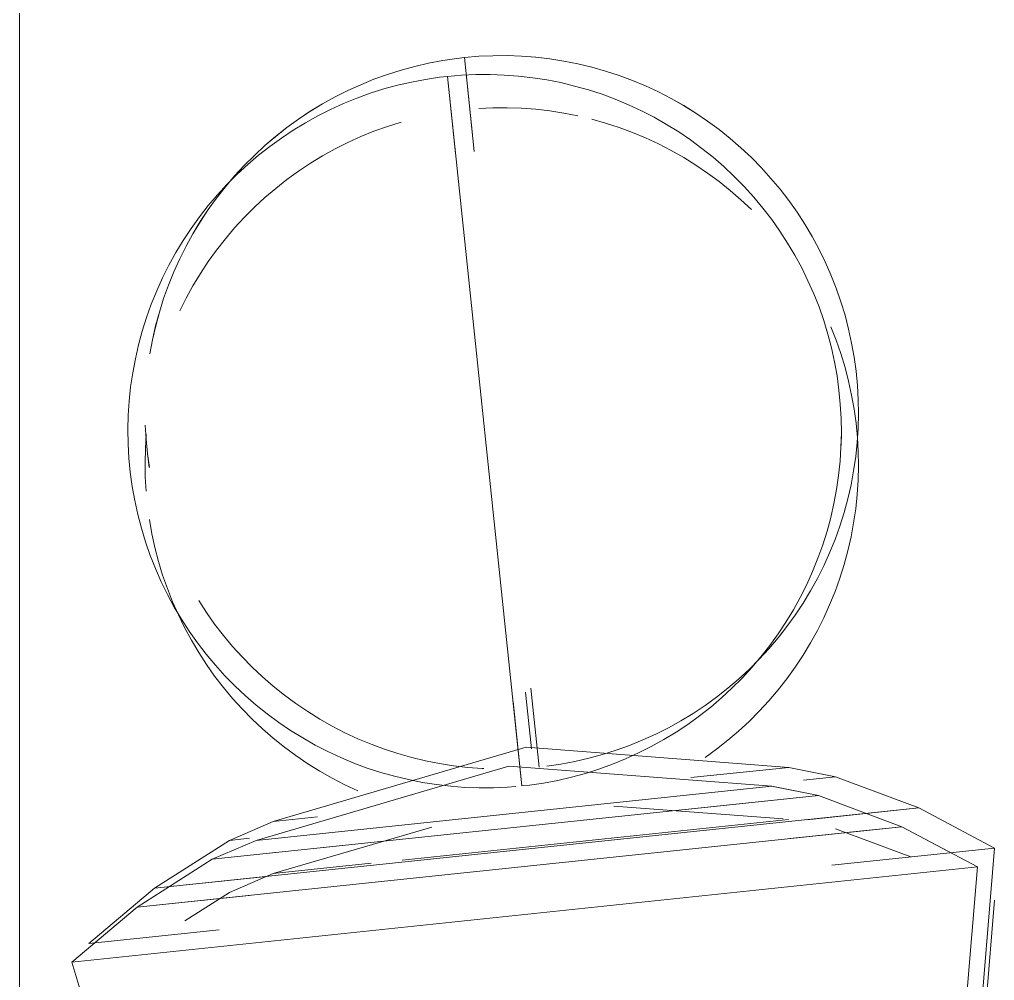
# Model space of a CAD drawing. Extents: x 4834 to 83801, y -13735 to 32221.
# Drawn here: x 13594.993 to 13596.537, y -12405.837 to -12404.315 of the extents above; entities that cross this region are included whole.
import ezdxf

# ---------------------------------------------------------------- set-up
doc = ezdxf.new("R2010")
doc.units = 0
doc.header["$LTSCALE"] = 8
doc.header["$MEASUREMENT"] = 0
doc.layers.add('A-COLS', color=52, linetype='Continuous', lineweight=9)
doc.layers.add('Q-CASE', color=31, linetype='Continuous', lineweight=9)
doc.layers.add('ELEVATION', color=7, linetype='Continuous', lineweight=25, true_color=0xdda54b)

# ---------------------------------------------------------------- blocks, each defined once
blk = doc.blocks.new('BAR_WITH_STOOLS_16588 - BAR_WITH_STOOLS_16588-392758-Section 1')
at = {"layer": 'Q-CASE'}
for p, q in [((845.3712, 92.1626), (845.3841, 92.0403)), ((845.3712, 92.1626), (845.3841, 92.0403)), ((845.3712, 92.1626), (845.3841, 92.0403)), ((845.3712, 92.1626), (845.3841, 92.0403)), ((845.3713, 92.1626), (845.3869, 92.0137)), ((845.3713, 92.1626), (845.3841, 92.0403)), ((845.3713, 92.1626), (845.3841, 92.0403)), ((845.3713, 92.1626), (845.3841, 92.0403)), ((845.3442, 92.1328), (845.4622, 91.0093)), ((845.3442, 92.1328), (845.357, 92.0105)), ((845.4682, 91.158), (845.4777, 91.0682)), ((845.4763, 91.164), (845.4894, 91.0391)), ((845.4763, 91.164), (845.4894, 91.0391)), ((845.4482, 91.1432), (845.4622, 91.0093)), ((845.1819, 91.0935), (845.1618, 91.1039)), ((845.1819, 91.0935), (845.1618, 91.1039)), ((845.1819, 91.0935), (845.1619, 91.1039)), ((845.4689, 91.0704), (845.0684, 90.9528)), ((845.8851, 91.0387), (845.4689, 91.0704)), ((845.4417, 91.0406), (845.0412, 90.923)), ((845.8579, 91.0089), (845.4417, 91.0406)), ((845.8851, 91.0387), (845.73, 91.0224)), ((845.959, 91.0239), (845.885, 91.0387)), ((845.959, 91.0239), (845.885, 91.0387)), ((845.959, 91.0239), (845.8851, 91.0387)), ((845.959, 91.0239), (845.8851, 91.0387)), ((845.9082, 91.0185), (845.959, 91.0239)), ((845.959, 91.0239), (845.9082, 91.0185)), ((845.9082, 91.0185), (845.959, 91.0239)), ((845.959, 91.0239), (845.9082, 91.0185)), ((845.9082, 91.0185), (845.959, 91.0239)), ((845.959, 91.0239), (845.9082, 91.0185)), ((845.9082, 91.0185), (845.959, 91.0239)), ((845.959, 91.0239), (845.9082, 91.0185)), ((846.091, 90.9744), (845.959, 91.0239)), ((846.0909, 90.9744), (845.959, 91.0239)), ((846.091, 90.9744), (845.959, 91.0239)), ((846.0909, 90.9744), (845.959, 91.0239)), ((845.8579, 91.0089), (845.0412, 90.923)), ((845.9319, 90.994), (845.8579, 91.0089)), ((845.9319, 90.994), (845.8601, 91.0084)), ((845.9319, 90.994), (845.8601, 91.0084)), ((845.9319, 90.994), (845.8601, 91.0084)), ((844.972, 90.8932), (845.9319, 90.994)), ((845.9319, 90.994), (844.972, 90.8932)), ((845.7164, 90.9714), (845.9319, 90.994)), ((845.9319, 90.994), (845.7164, 90.9714)), ((845.7164, 90.9714), (845.9319, 90.994)), ((845.9319, 90.994), (845.7164, 90.9714)), ((845.7164, 90.9714), (845.9319, 90.994)), ((845.9319, 90.994), (845.7164, 90.9714)), ((846.0638, 90.9446), (845.9319, 90.994)), ((846.0638, 90.9446), (845.9319, 90.994)), ((846.0638, 90.9446), (845.9319, 90.994)), ((846.0638, 90.9446), (845.9319, 90.994)), ((844.8803, 90.8472), (846.091, 90.9744)), ((845.8759, 90.957), (845.6079, 90.9774)), ((846.091, 90.9744), (845.9137, 90.9558)), ((845.9137, 90.9558), (846.0909, 90.9744)), ((846.0909, 90.9744), (845.9137, 90.9558)), ((845.9137, 90.9558), (846.091, 90.9744)), ((846.091, 90.9744), (845.9137, 90.9558)), ((845.9137, 90.9558), (846.0909, 90.9744)), ((846.0909, 90.9744), (845.9137, 90.9558)), ((846.2106, 90.9107), (846.0909, 90.9744)), ((846.2106, 90.9107), (846.0909, 90.9744)), ((846.2106, 90.9107), (846.091, 90.9744)), ((846.2106, 90.9107), (846.091, 90.9744)), ((845.1385, 90.9602), (845.0684, 90.9528)), ((845.8846, 90.9563), (845.2726, 90.8919)), ((844.8532, 90.8174), (846.0638, 90.9446)), ((845.0684, 90.9528), (844.9991, 90.923)), ((845.0683, 90.9528), (844.9991, 90.923)), ((845.0684, 90.9528), (844.9991, 90.923)), ((845.0683, 90.9528), (844.9991, 90.923)), ((845.3194, 90.9442), (845.0684, 90.8705)), ((846.0638, 90.9446), (845.8865, 90.926)), ((846.0784, 90.8968), (845.959, 90.9415)), ((846.0784, 90.8968), (845.959, 90.9415)), ((845.9811, 90.9359), (846.0638, 90.9446)), ((846.0638, 90.9446), (845.9811, 90.9359)), ((845.9811, 90.9359), (846.0638, 90.9446)), ((846.0638, 90.9446), (845.9811, 90.9359)), ((845.9811, 90.9359), (846.0638, 90.9446)), ((846.0638, 90.9446), (845.9811, 90.9359)), ((846.1445, 90.9017), (846.0638, 90.9446)), ((846.1835, 90.8809), (846.0638, 90.9446)), ((846.1445, 90.9017), (846.0638, 90.9446)), ((846.1445, 90.9017), (846.0638, 90.9446)), ((844.9991, 90.923), (845.0308, 90.9263)), ((845.0308, 90.9263), (844.9991, 90.923)), ((844.9991, 90.923), (845.0308, 90.9263)), ((845.0308, 90.9263), (844.9991, 90.923)), ((844.9991, 90.923), (845.0308, 90.9263)), ((845.0308, 90.9263), (844.9991, 90.923)), ((844.9991, 90.923), (845.0308, 90.9263)), ((845.0308, 90.9263), (844.9991, 90.923)), ((844.9991, 90.923), (844.8803, 90.8472)), ((844.9991, 90.923), (844.8803, 90.8472)), ((844.9991, 90.923), (844.8803, 90.8472)), ((844.9991, 90.923), (844.8803, 90.8472)), ((845.0412, 90.923), (844.972, 90.8932)), ((845.0412, 90.923), (844.972, 90.8932)), ((845.0412, 90.923), (844.972, 90.8932)), ((845.0412, 90.923), (844.972, 90.8932)), ((844.972, 90.8932), (845.2284, 90.9201)), ((845.2284, 90.9201), (844.972, 90.8932)), ((844.972, 90.8932), (845.2284, 90.9201)), ((845.2284, 90.9201), (844.972, 90.8932)), ((844.972, 90.8932), (845.2284, 90.9201)), ((845.2284, 90.9201), (844.972, 90.8932)), ((845.9532, 90.8836), (846.2106, 90.9107)), ((846.1697, 90.4104), (846.2106, 90.9107)), ((844.7494, 90.7302), (846.1835, 90.8809)), ((844.972, 90.8932), (844.8532, 90.8174)), ((844.972, 90.8932), (844.8532, 90.8174)), ((844.972, 90.8932), (844.8532, 90.8174)), ((844.972, 90.8932), (844.8532, 90.8174)), ((845.2236, 90.8868), (845.0684, 90.8705)), ((846.1426, 90.3805), (846.1835, 90.8809)), ((845.0576, 90.8658), (844.8803, 90.8472)), ((844.8803, 90.8472), (845.0576, 90.8658)), ((845.0576, 90.8658), (844.8803, 90.8472)), ((844.8803, 90.8472), (845.0576, 90.8658)), ((845.0576, 90.8658), (844.8803, 90.8472)), ((844.8803, 90.8472), (845.0576, 90.8658)), ((845.0576, 90.8658), (844.8803, 90.8472)), ((845.0684, 90.8705), (844.9991, 90.8406)), ((845.0684, 90.8705), (844.9991, 90.8406)), ((844.8803, 90.8472), (844.7765, 90.76)), ((844.8803, 90.8472), (844.7765, 90.76)), ((844.8803, 90.8472), (844.7765, 90.76)), ((844.8803, 90.8472), (844.7765, 90.76)), ((844.8532, 90.8174), (845.0305, 90.836)), ((845.0305, 90.836), (844.8532, 90.8174)), ((845.0305, 90.836), (844.8532, 90.8174)), ((844.8532, 90.8174), (845.0305, 90.836)), ((845.0305, 90.836), (844.8532, 90.8174)), ((844.8532, 90.8174), (845.0305, 90.836)), ((845.0305, 90.836), (844.8532, 90.8174)), ((844.9991, 90.8406), (844.9283, 90.7954)), ((844.9991, 90.8406), (844.9283, 90.7954)), ((844.8532, 90.8174), (844.7494, 90.7302)), ((844.8532, 90.8174), (844.7494, 90.7302)), ((844.8532, 90.8174), (844.7494, 90.7302)), ((844.8532, 90.8174), (844.7494, 90.7302)), ((846.1718, 90.3535), (846.2106, 90.8283)), ((844.7765, 90.76), (844.9828, 90.7816)), ((844.7494, 90.7302), (844.8935, 90.2492))]:
    blk.add_line(p, q, dxfattribs=at)
at = {"layer": 'Q-CASE', "flags": 128}
for points in [[(844.873, 91.6934), (844.8772, 91.7156), (844.8822, 91.7376), (844.8881, 91.7594), (844.8949, 91.781), (844.9025, 91.8022), (844.911, 91.8232), (844.9203, 91.8437), (844.9304, 91.8639), (844.9413, 91.8837), (844.953, 91.9031), (844.9655, 91.9219), (844.9787, 91.9402), (844.9927, 91.958), (845.0073, 91.9752), (845.0226, 91.9918), (845.0386, 92.0078), (845.0551, 92.0232), (845.0723, 92.0378), (845.0901, 92.0518), (845.1084, 92.065), (845.1272, 92.0775), (845.1465, 92.0893), (845.1663, 92.1002), (845.1865, 92.1104), (845.207, 92.1197), (845.228, 92.1283), (845.2492, 92.1359), (845.2708, 92.1427), (845.2926, 92.1487), (845.3146, 92.1538), (845.3368, 92.1579), (845.3591, 92.1612), (845.3712, 92.1626)], [(844.873, 91.6934), (844.8772, 91.7156), (844.8822, 91.7376), (844.8881, 91.7594), (844.8949, 91.781), (844.9025, 91.8022), (844.911, 91.8232), (844.9203, 91.8437), (844.9304, 91.8639), (844.9413, 91.8837), (844.953, 91.9031), (844.9655, 91.9219), (844.9787, 91.9402), (844.9927, 91.958), (845.0073, 91.9752), (845.0226, 91.9918), (845.0386, 92.0078), (845.0551, 92.0232), (845.0723, 92.0378), (845.0901, 92.0518), (845.1084, 92.065), (845.1272, 92.0775), (845.1465, 92.0893), (845.1663, 92.1002), (845.1865, 92.1104), (845.207, 92.1197), (845.228, 92.1283), (845.2492, 92.1359), (845.2708, 92.1427), (845.2926, 92.1487), (845.3146, 92.1538), (845.3368, 92.1579), (845.3591, 92.1612), (845.3712, 92.1626)], [(844.8731, 91.6934), (844.8772, 91.7156), (844.8823, 91.7376), (844.8882, 91.7594), (844.8949, 91.781), (844.9026, 91.8022), (844.911, 91.8232), (844.9203, 91.8437), (844.9305, 91.8639), (844.9414, 91.8837), (844.9531, 91.9031), (844.9656, 91.9219), (844.9788, 91.9402), (844.9927, 91.958), (845.0073, 91.9752), (845.0226, 91.9918), (845.0386, 92.0078), (845.0552, 92.0232), (845.0724, 92.0378), (845.0901, 92.0518), (845.1084, 92.065), (845.1273, 92.0775), (845.1466, 92.0893), (845.1663, 92.1002), (845.1865, 92.1104), (845.2071, 92.1197), (845.228, 92.1283), (845.2493, 92.1359), (845.2708, 92.1427), (845.2926, 92.1487), (845.3146, 92.1538), (845.3368, 92.1579), (845.3592, 92.1612), (845.3713, 92.1626)], [(844.8731, 91.6934), (844.8772, 91.7156), (844.8823, 91.7376), (844.8882, 91.7594), (844.8949, 91.781), (844.9026, 91.8022), (844.911, 91.8232), (844.9203, 91.8437), (844.9305, 91.8639), (844.9414, 91.8837), (844.9531, 91.9031), (844.9656, 91.9219), (844.9788, 91.9402), (844.9927, 91.958), (845.0073, 91.9752), (845.0226, 91.9918), (845.0386, 92.0078), (845.0552, 92.0232), (845.0724, 92.0378), (845.0901, 92.0518), (845.1084, 92.065), (845.1273, 92.0775), (845.1466, 92.0893), (845.1663, 92.1002), (845.1865, 92.1104), (845.2071, 92.1197), (845.228, 92.1283), (845.2493, 92.1359), (845.2708, 92.1427), (845.2926, 92.1487), (845.3146, 92.1538), (845.3368, 92.1579), (845.3592, 92.1612), (845.3713, 92.1626)], [(845.3712, 92.1626), (845.3938, 92.1646), (845.4163, 92.1656), (845.4389, 92.1657), (845.4615, 92.1649), (845.484, 92.1632), (845.5065, 92.1606), (845.5288, 92.1571), (845.551, 92.1527), (845.5729, 92.1474), (845.5947, 92.1413), (845.6162, 92.1343), (845.6373, 92.1264), (845.6582, 92.1177), (845.6787, 92.1082), (845.6988, 92.0979), (845.7184, 92.0867), (845.7376, 92.0748), (845.7563, 92.0621), (845.7745, 92.0487), (845.7922, 92.0346), (845.8092, 92.0198), (845.8257, 92.0043), (845.8415, 91.9882), (845.8566, 91.9714), (845.8711, 91.9541), (845.8849, 91.9362), (845.8979, 91.9177), (845.9102, 91.8988), (845.9218, 91.8793), (845.9325, 91.8595), (845.9424, 91.8392), (845.9516, 91.8185), (845.9598, 91.7975), (845.9673, 91.7761), (845.9739, 91.7545), (845.9796, 91.7327), (845.9844, 91.7106), (845.9884, 91.6883), (845.9914, 91.666), (845.9936, 91.6435), (845.9948, 91.6209), (845.9952, 91.5983), (845.9946, 91.5757), (845.9932, 91.5532), (845.9908, 91.5307), (845.9875, 91.5084), (845.9834, 91.4862), (845.9784, 91.4641), (845.9725, 91.4423), (845.9657, 91.4208)], [(845.3712, 92.1626), (845.3938, 92.1646), (845.4163, 92.1656), (845.4389, 92.1657), (845.4615, 92.1649), (845.484, 92.1632), (845.5065, 92.1606), (845.5288, 92.1571), (845.551, 92.1527), (845.5729, 92.1474), (845.5947, 92.1413), (845.6162, 92.1343), (845.6373, 92.1264), (845.6582, 92.1177), (845.6787, 92.1082), (845.6988, 92.0979), (845.7184, 92.0867), (845.7376, 92.0748), (845.7563, 92.0621), (845.7745, 92.0487), (845.7922, 92.0346), (845.8092, 92.0198), (845.8257, 92.0043), (845.8415, 91.9882), (845.8566, 91.9714), (845.8711, 91.9541), (845.8849, 91.9362), (845.8979, 91.9177), (845.9102, 91.8988), (845.9218, 91.8793), (845.9325, 91.8595), (845.9424, 91.8392), (845.9516, 91.8185), (845.9598, 91.7975), (845.9673, 91.7761), (845.9739, 91.7545), (845.9796, 91.7327), (845.9844, 91.7106), (845.9884, 91.6883), (845.9914, 91.666), (845.9936, 91.6435), (845.9948, 91.6209), (845.9952, 91.5983), (845.9946, 91.5757), (845.9932, 91.5532), (845.9908, 91.5307), (845.9875, 91.5084), (845.9834, 91.4862), (845.9784, 91.4641), (845.9725, 91.4423), (845.9657, 91.4208)], [(845.3713, 92.1626), (845.3938, 92.1646), (845.4164, 92.1656), (845.439, 92.1657), (845.4615, 92.1649), (845.4841, 92.1632), (845.5065, 92.1606), (845.5288, 92.1571), (845.551, 92.1527), (845.573, 92.1474), (845.5947, 92.1413), (845.6162, 92.1343), (845.6374, 92.1264), (845.6582, 92.1177), (845.6787, 92.1082), (845.6988, 92.0979), (845.7185, 92.0867), (845.7377, 92.0748), (845.7564, 92.0621), (845.7746, 92.0487), (845.7922, 92.0346), (845.8092, 92.0198), (845.8257, 92.0043), (845.8415, 91.9882), (845.8567, 91.9714), (845.8712, 91.9541), (845.8849, 91.9362), (845.898, 91.9177), (845.9103, 91.8988), (845.9218, 91.8793), (845.9325, 91.8595), (845.9425, 91.8392), (845.9516, 91.8185), (845.9599, 91.7975), (845.9673, 91.7761), (845.9739, 91.7545), (845.9796, 91.7327), (845.9844, 91.7106), (845.9884, 91.6883), (845.9914, 91.666), (845.9936, 91.6435), (845.9949, 91.6209), (845.9952, 91.5983), (845.9947, 91.5757), (845.9932, 91.5532), (845.9908, 91.5307), (845.9876, 91.5084), (845.9834, 91.4862), (845.9784, 91.4641), (845.9725, 91.4423), (845.9657, 91.4208), (845.9581, 91.3995), (845.9496, 91.3786), (845.9403, 91.358), (845.9302, 91.3378), (845.9193, 91.318), (845.9076, 91.2987), (845.8951, 91.2798), (845.8819, 91.2615), (845.868, 91.2437), (845.8533, 91.2265), (845.838, 91.2099), (845.8221, 91.1939), (845.8055, 91.1785), (845.7883, 91.1639), (845.7705, 91.1499), (845.7522, 91.1367), (845.7334, 91.1242), (845.7141, 91.1124), (845.6943, 91.1015), (845.6742, 91.0913), (845.6536, 91.082), (845.6327, 91.0735), (845.6114, 91.0658), (845.5899, 91.059), (845.5681, 91.053), (845.546, 91.048), (845.5238, 91.0438), (845.5015, 91.0405)], [(845.3713, 92.1626), (845.3938, 92.1646), (845.4164, 92.1656), (845.439, 92.1657), (845.4615, 92.1649), (845.4841, 92.1632), (845.5065, 92.1606), (845.5288, 92.1571), (845.551, 92.1527), (845.573, 92.1474), (845.5947, 92.1413), (845.6162, 92.1343), (845.6374, 92.1264), (845.6582, 92.1177), (845.6787, 92.1082), (845.6988, 92.0979), (845.7185, 92.0867), (845.7377, 92.0748), (845.7564, 92.0621), (845.7746, 92.0487), (845.7922, 92.0346), (845.8092, 92.0198), (845.8257, 92.0043), (845.8415, 91.9882), (845.8567, 91.9714), (845.8712, 91.9541), (845.8849, 91.9362), (845.898, 91.9177), (845.9103, 91.8988), (845.9218, 91.8793), (845.9325, 91.8595), (845.9425, 91.8392), (845.9516, 91.8185), (845.9599, 91.7975), (845.9673, 91.7761), (845.9739, 91.7545), (845.9796, 91.7327), (845.9844, 91.7106), (845.9884, 91.6883), (845.9914, 91.666), (845.9936, 91.6435), (845.9949, 91.6209), (845.9952, 91.5983), (845.9947, 91.5757), (845.9932, 91.5532), (845.9908, 91.5307), (845.9876, 91.5084), (845.9834, 91.4862), (845.9784, 91.4641), (845.9725, 91.4423), (845.9657, 91.4208)], [(845.2825, 91.0192), (845.2606, 91.0245), (845.2388, 91.0306), (845.2173, 91.0376), (845.1962, 91.0455), (845.1753, 91.0542), (845.1548, 91.0637), (845.1347, 91.074), (845.1151, 91.0852), (845.0959, 91.0971), (845.0772, 91.1097), (845.059, 91.1232), (845.0413, 91.1373), (845.0243, 91.1521), (845.0078, 91.1676), (844.992, 91.1837), (844.9769, 91.2005), (844.9624, 91.2178), (844.9486, 91.2357), (844.9356, 91.2542), (844.9233, 91.2731), (844.9117, 91.2926), (844.901, 91.3124), (844.891, 91.3327), (844.8819, 91.3534), (844.8736, 91.3744), (844.8662, 91.3957), (844.8596, 91.4174), (844.8539, 91.4392), (844.8491, 91.4613), (844.8451, 91.4835), (844.8421, 91.5059), (844.8399, 91.5284), (844.8387, 91.551), (844.8383, 91.5736), (844.8389, 91.5962), (844.8403, 91.6187), (844.8427, 91.6412), (844.8459, 91.6635), (844.8501, 91.6857), (844.8551, 91.7078), (844.861, 91.7296), (844.8678, 91.7511), (844.8754, 91.7724), (844.8839, 91.7933), (844.8932, 91.8139), (844.9033, 91.8341), (844.9142, 91.8539), (844.926, 91.8732), (844.9384, 91.8921), (844.9516, 91.9104), (844.9656, 91.9282), (844.9802, 91.9454), (844.9955, 91.962), (845.0115, 91.978), (845.0281, 91.9934), (845.0452, 92.008), (845.063, 92.022), (845.0813, 92.0352), (845.1001, 92.0477), (845.1194, 92.0595), (845.1392, 92.0704), (845.1594, 92.0806), (845.1799, 92.0899), (845.2009, 92.0984), (845.2221, 92.1061), (845.2437, 92.1129), (845.2655, 92.1189), (845.2875, 92.1239), (845.3097, 92.1281), (845.332, 92.1314), (845.3442, 92.1328)], [(845.4525, 91.0084), (845.4397, 91.0073), (845.4172, 91.0063), (845.3946, 91.0062), (845.372, 91.007), (845.3495, 91.0087), (845.327, 91.0113), (845.3047, 91.0148), (845.2825, 91.0192), (845.2606, 91.0245), (845.2388, 91.0306), (845.2173, 91.0376), (845.1962, 91.0455), (845.1753, 91.0542), (845.1548, 91.0637), (845.1347, 91.074), (845.1151, 91.0852), (845.0959, 91.0971), (845.0772, 91.1097), (845.059, 91.1232), (845.0413, 91.1373), (845.0243, 91.1521), (845.0078, 91.1676), (844.992, 91.1837), (844.9769, 91.2005), (844.9624, 91.2178), (844.9486, 91.2357), (844.9356, 91.2542), (844.9233, 91.2731), (844.9117, 91.2926), (844.901, 91.3124), (844.891, 91.3327), (844.8819, 91.3534), (844.8736, 91.3744), (844.8662, 91.3957), (844.8596, 91.4174), (844.8539, 91.4392), (844.8491, 91.4613), (844.8451, 91.4835), (844.8421, 91.5059), (844.8399, 91.5284), (844.8387, 91.551), (844.8383, 91.5736), (844.8389, 91.5962), (844.8403, 91.6187), (844.8427, 91.6412), (844.8459, 91.6635), (844.8501, 91.6857), (844.8551, 91.7078), (844.861, 91.7296), (844.8678, 91.7511), (844.8754, 91.7724), (844.8839, 91.7933), (844.8932, 91.8139), (844.9033, 91.8341), (844.9142, 91.8539), (844.926, 91.8732), (844.9384, 91.8921), (844.9516, 91.9104), (844.9656, 91.9282), (844.9802, 91.9454), (844.9955, 91.962), (845.0115, 91.978), (845.0281, 91.9934), (845.0452, 92.008), (845.063, 92.022), (845.0813, 92.0352), (845.1001, 92.0477), (845.1194, 92.0595), (845.1392, 92.0704), (845.1594, 92.0806), (845.1799, 92.0899), (845.2009, 92.0984), (845.2221, 92.1061), (845.2437, 92.1129), (845.2655, 92.1189), (845.2875, 92.1239), (845.3097, 92.1281), (845.332, 92.1314), (845.3442, 92.1328)], [(845.2825, 91.0192), (845.2606, 91.0245), (845.2388, 91.0306), (845.2173, 91.0376), (845.1962, 91.0455), (845.1753, 91.0542), (845.1548, 91.0637), (845.1347, 91.074), (845.1151, 91.0852), (845.0959, 91.0971), (845.0772, 91.1097), (845.059, 91.1232), (845.0413, 91.1373), (845.0243, 91.1521), (845.0078, 91.1676), (844.992, 91.1837), (844.9769, 91.2005), (844.9624, 91.2178), (844.9486, 91.2357), (844.9356, 91.2542), (844.9233, 91.2731), (844.9117, 91.2926), (844.901, 91.3124), (844.891, 91.3327), (844.8819, 91.3534), (844.8736, 91.3744), (844.8662, 91.3957), (844.8596, 91.4174), (844.8539, 91.4392), (844.8491, 91.4613), (844.8451, 91.4835), (844.8421, 91.5059), (844.8399, 91.5284), (844.8387, 91.551), (844.8383, 91.5736), (844.8389, 91.5962), (844.8403, 91.6187), (844.8427, 91.6412), (844.8459, 91.6635), (844.8501, 91.6857), (844.8551, 91.7078), (844.861, 91.7296), (844.8678, 91.7511), (844.8754, 91.7724), (844.8839, 91.7933), (844.8932, 91.8139), (844.9033, 91.8341), (844.9142, 91.8539), (844.926, 91.8732), (844.9384, 91.8921), (844.9516, 91.9104), (844.9656, 91.9282), (844.9802, 91.9454), (844.9955, 91.962), (845.0115, 91.978), (845.0281, 91.9934), (845.0452, 92.008), (845.063, 92.022), (845.0813, 92.0352), (845.1001, 92.0477), (845.1194, 92.0595), (845.1392, 92.0704), (845.1594, 92.0806), (845.1799, 92.0899), (845.2009, 92.0984), (845.2221, 92.1061), (845.2437, 92.1129), (845.2655, 92.1189), (845.2875, 92.1239), (845.3097, 92.1281), (845.332, 92.1314), (845.3442, 92.1328)], [(845.2825, 91.0192), (845.2606, 91.0245), (845.2388, 91.0306), (845.2173, 91.0376), (845.1962, 91.0455), (845.1753, 91.0542), (845.1548, 91.0637), (845.1347, 91.074), (845.1151, 91.0852), (845.0959, 91.0971), (845.0772, 91.1097), (845.059, 91.1232), (845.0413, 91.1373), (845.0243, 91.1521), (845.0078, 91.1676), (844.992, 91.1837), (844.9769, 91.2005), (844.9624, 91.2178), (844.9486, 91.2357), (844.9356, 91.2542), (844.9233, 91.2731), (844.9117, 91.2926), (844.901, 91.3124), (844.891, 91.3327), (844.8819, 91.3534), (844.8736, 91.3744), (844.8662, 91.3957), (844.8596, 91.4174), (844.8539, 91.4392), (844.8491, 91.4613), (844.8451, 91.4835), (844.8421, 91.5059), (844.8399, 91.5284), (844.8387, 91.551), (844.8383, 91.5736), (844.8389, 91.5962), (844.8403, 91.6187), (844.8427, 91.6412), (844.8459, 91.6635), (844.8501, 91.6857), (844.8551, 91.7078), (844.861, 91.7296), (844.8678, 91.7511), (844.8754, 91.7724), (844.8839, 91.7933), (844.8932, 91.8139), (844.9033, 91.8341), (844.9142, 91.8539), (844.926, 91.8732), (844.9384, 91.8921), (844.9516, 91.9104), (844.9656, 91.9282), (844.9802, 91.9454), (844.9955, 91.962), (845.0115, 91.978), (845.0281, 91.9934), (845.0452, 92.008), (845.063, 92.022), (845.0813, 92.0352), (845.1001, 92.0477), (845.1194, 92.0595), (845.1392, 92.0704), (845.1594, 92.0806), (845.1799, 92.0899), (845.2009, 92.0984), (845.2221, 92.1061), (845.2437, 92.1129), (845.2655, 92.1189), (845.2875, 92.1239), (845.3097, 92.1281), (845.332, 92.1314), (845.3442, 92.1328)], [(845.3442, 92.1328), (845.3667, 92.1347), (845.3892, 92.1357), (845.4118, 92.1358), (845.4344, 92.135), (845.4569, 92.1333), (845.4794, 92.1308), (845.5017, 92.1273), (845.5239, 92.1229), (845.5458, 92.1176), (845.5676, 92.1115), (845.5891, 92.1045), (845.6102, 92.0966), (845.6311, 92.0879), (845.6516, 92.0784), (845.6717, 92.068), (845.6913, 92.0569), (845.7105, 92.045), (845.7292, 92.0323), (845.7474, 92.0189), (845.7651, 92.0048), (845.7821, 91.99), (845.7986, 91.9745), (845.8144, 91.9584), (845.8295, 91.9416), (845.844, 91.9243), (845.8578, 91.9063)], [(845.3442, 92.1328), (845.3667, 92.1347), (845.3892, 92.1357), (845.4118, 92.1358), (845.4344, 92.135), (845.4569, 92.1333), (845.4794, 92.1308), (845.5017, 92.1273), (845.5239, 92.1229), (845.5458, 92.1176), (845.5676, 92.1115), (845.5891, 92.1045), (845.6102, 92.0966), (845.6311, 92.0879), (845.6516, 92.0784), (845.6717, 92.068), (845.6913, 92.0569), (845.7105, 92.045), (845.7292, 92.0323), (845.7474, 92.0189), (845.7651, 92.0048), (845.7821, 91.99), (845.7986, 91.9745), (845.8144, 91.9584), (845.8295, 91.9416), (845.844, 91.9243), (845.8578, 91.9063), (845.8708, 91.8879), (845.8831, 91.8689), (845.8947, 91.8495), (845.9054, 91.8296), (845.9153, 91.8093), (845.9245, 91.7887), (845.9328, 91.7677), (845.9402, 91.7463), (845.9468, 91.7247), (845.9525, 91.7028), (845.9573, 91.6808), (845.9613, 91.6585), (845.9643, 91.6361), (845.9665, 91.6137), (845.9677, 91.5911), (845.9681, 91.5685), (845.9675, 91.5459), (845.9661, 91.5234), (845.9637, 91.5009), (845.9605, 91.4785), (845.9563, 91.4563), (845.9513, 91.4343), (845.9454, 91.4125), (845.9386, 91.3909), (845.931, 91.3697), (845.9225, 91.3487), (845.9132, 91.3281), (845.9031, 91.3079), (845.8921, 91.2882), (845.8804, 91.2688), (845.868, 91.25), (845.8548, 91.2317), (845.8408, 91.2139), (845.8262, 91.1967), (845.8109, 91.18), (845.7949, 91.1641), (845.7783, 91.1487), (845.7612, 91.1341), (845.7434, 91.1201), (845.7251, 91.1068), (845.7063, 91.0943), (845.687, 91.0826), (845.6672, 91.0716), (845.647, 91.0615), (845.6265, 91.0521), (845.6055, 91.0436), (845.5843, 91.036), (845.5627, 91.0292), (845.5409, 91.0232), (845.5189, 91.0181), (845.4967, 91.0139), (845.4744, 91.0107), (845.4622, 91.0093)], [(845.3442, 92.1328), (845.3667, 92.1347), (845.3892, 92.1357), (845.4118, 92.1358), (845.4344, 92.135), (845.4569, 92.1333), (845.4794, 92.1308), (845.5017, 92.1273), (845.5239, 92.1229), (845.5458, 92.1176), (845.5676, 92.1115), (845.5891, 92.1045), (845.6102, 92.0966), (845.6311, 92.0879), (845.6516, 92.0784), (845.6717, 92.068), (845.6913, 92.0569), (845.7105, 92.045), (845.7292, 92.0323), (845.7474, 92.0189), (845.7651, 92.0048), (845.7821, 91.99), (845.7986, 91.9745), (845.8144, 91.9584), (845.8295, 91.9416), (845.844, 91.9243), (845.8578, 91.9063)], [(845.3442, 92.1328), (845.3667, 92.1347), (845.3892, 92.1357), (845.4118, 92.1358), (845.4344, 92.135), (845.4569, 92.1333), (845.4794, 92.1308), (845.5017, 92.1273), (845.5239, 92.1229), (845.5458, 92.1176), (845.5676, 92.1115), (845.5891, 92.1045), (845.6102, 92.0966), (845.6311, 92.0879), (845.6516, 92.0784), (845.6717, 92.068), (845.6913, 92.0569), (845.7105, 92.045), (845.7292, 92.0323), (845.7474, 92.0189), (845.7651, 92.0048), (845.7821, 91.99), (845.7986, 91.9745), (845.8144, 91.9584), (845.8295, 91.9416), (845.844, 91.9243), (845.8578, 91.9063)], [(845.3938, 92.0822), (845.4164, 92.0832), (845.439, 92.0833), (845.4615, 92.0825), (845.4841, 92.0808), (845.5065, 92.0782), (845.5288, 92.0747), (845.551, 92.0703)], [(845.3938, 92.0822), (845.4164, 92.0832), (845.439, 92.0833), (845.4615, 92.0825), (845.4841, 92.0808), (845.5065, 92.0782), (845.5288, 92.0747), (845.551, 92.0703)], [(844.9203, 91.7614), (844.9305, 91.7816), (844.9414, 91.8013), (844.9531, 91.8207), (844.9656, 91.8395), (844.9788, 91.8578), (844.9927, 91.8756), (845.0073, 91.8928), (845.0226, 91.9095), (845.0386, 91.9255), (845.0552, 91.9408), (845.0724, 91.9555), (845.0901, 91.9694), (845.1084, 91.9827), (845.1273, 91.9952), (845.1466, 92.0069), (845.1663, 92.0179), (845.1865, 92.028), (845.2071, 92.0374), (845.228, 92.0459), (845.2493, 92.0535), (845.2708, 92.0604)], [(844.9203, 91.7614), (844.9305, 91.7816), (844.9414, 91.8013), (844.9531, 91.8207), (844.9656, 91.8395), (844.9788, 91.8578), (844.9927, 91.8756), (845.0073, 91.8928), (845.0226, 91.9095), (845.0386, 91.9255), (845.0552, 91.9408), (845.0724, 91.9555), (845.0901, 91.9694), (845.1084, 91.9827), (845.1273, 91.9952), (845.1466, 92.0069), (845.1663, 92.0179), (845.1865, 92.028), (845.2071, 92.0374), (845.228, 92.0459), (845.2493, 92.0535), (845.2708, 92.0604)], [(845.573, 92.065), (845.5947, 92.0589), (845.6162, 92.0519), (845.6374, 92.044), (845.6582, 92.0353), (845.6787, 92.0258), (845.6988, 92.0155), (845.7185, 92.0043), (845.7377, 91.9924), (845.7564, 91.9798), (845.7746, 91.9664), (845.7922, 91.9522), (845.8092, 91.9374), (845.8257, 91.9219)], [(845.573, 92.065), (845.5947, 92.0589), (845.6162, 92.0519), (845.6374, 92.044), (845.6582, 92.0353), (845.6787, 92.0258), (845.6988, 92.0155), (845.7185, 92.0043), (845.7377, 91.9924), (845.7564, 91.9798), (845.7746, 91.9664), (845.7922, 91.9522), (845.8092, 91.9374), (845.8257, 91.9219)], [(845.9516, 91.7361), (845.9599, 91.7151), (845.9673, 91.6938), (845.9739, 91.6721), (845.9796, 91.6503), (845.9844, 91.6282), (845.9884, 91.606), (845.9914, 91.5836), (845.9936, 91.5611), (845.9949, 91.5385), (845.9952, 91.5159), (845.9947, 91.4934), (845.9932, 91.4708), (845.9908, 91.4483), (845.9876, 91.426), (845.9834, 91.4038), (845.9784, 91.3817), (845.9725, 91.3599), (845.9657, 91.3384), (845.9581, 91.3171), (845.9496, 91.2962), (845.9403, 91.2756), (845.9302, 91.2554), (845.9193, 91.2356), (845.9076, 91.2163), (845.8951, 91.1974), (845.8819, 91.1791), (845.868, 91.1613), (845.8533, 91.1441), (845.838, 91.1275), (845.8221, 91.1115), (845.8055, 91.0962), (845.7883, 91.0815), (845.7705, 91.0675), (845.7522, 91.0543)], [(845.9516, 91.7361), (845.9599, 91.7151), (845.9673, 91.6938), (845.9739, 91.6721), (845.9796, 91.6503), (845.9844, 91.6282), (845.9884, 91.606), (845.9914, 91.5836), (845.9936, 91.5611), (845.9949, 91.5385), (845.9952, 91.5159), (845.9947, 91.4934), (845.9932, 91.4708), (845.9908, 91.4483), (845.9876, 91.426), (845.9834, 91.4038), (845.9784, 91.3817), (845.9725, 91.3599), (845.9657, 91.3384), (845.9581, 91.3171), (845.9496, 91.2962), (845.9403, 91.2756), (845.9302, 91.2554), (845.9193, 91.2356), (845.9076, 91.2163), (845.8951, 91.1974), (845.8819, 91.1791), (845.868, 91.1613), (845.8533, 91.1441), (845.838, 91.1275), (845.8221, 91.1115), (845.8055, 91.0962), (845.7883, 91.0815), (845.7705, 91.0675), (845.7522, 91.0543)], [(845.9468, 91.7247), (845.9525, 91.7028), (845.9573, 91.6808), (845.9613, 91.6585), (845.9643, 91.6361), (845.9665, 91.6137), (845.9677, 91.5911), (845.9681, 91.5685), (845.9676, 91.5481)], [(845.9468, 91.7247), (845.9525, 91.7028), (845.9573, 91.6808), (845.9613, 91.6585), (845.9643, 91.6361), (845.9665, 91.6137), (845.9677, 91.5911), (845.9681, 91.5685), (845.9676, 91.5481)], [(845.9468, 91.7247), (845.9525, 91.7028), (845.9573, 91.6808), (845.9613, 91.6585), (845.9643, 91.6361), (845.9665, 91.6137), (845.9677, 91.5911), (845.9681, 91.5685), (845.9676, 91.5481)], [(844.8723, 91.5134), (844.8692, 91.5357), (844.8671, 91.5582), (844.8658, 91.5808)], [(844.8722, 91.5134), (844.8692, 91.5357), (844.867, 91.5582), (844.8658, 91.5808)], [(844.8723, 91.5134), (844.8692, 91.5357), (844.8671, 91.5582), (844.8658, 91.5808)], [(844.8722, 91.5134), (844.8692, 91.5357), (844.867, 91.5582), (844.8658, 91.5808)], [(844.8671, 91.4759), (844.8658, 91.4984), (844.8655, 91.521), (844.866, 91.5436), (844.8675, 91.5661)], [(844.8671, 91.4759), (844.8658, 91.4984), (844.8655, 91.521), (844.866, 91.5436), (844.8675, 91.5661)], [(845.2024, 91.0016), (845.1819, 91.0111), (845.1619, 91.0215), (845.1422, 91.0326), (845.123, 91.0445), (845.1043, 91.0572), (845.0861, 91.0706), (845.0685, 91.0847), (845.0514, 91.0995), (845.035, 91.115), (845.0191, 91.1312), (845.004, 91.1479), (844.9895, 91.1653), (844.9757, 91.1832), (844.9627, 91.2016), (844.9504, 91.2206), (844.9389, 91.24), (844.9281, 91.2599), (844.9182, 91.2802), (844.9091, 91.3008), (844.9008, 91.3219), (844.8933, 91.3432), (844.8868, 91.3648), (844.881, 91.3867), (844.8762, 91.4087), (844.8723, 91.431)], [(845.2024, 91.0016), (845.1819, 91.0111), (845.1619, 91.0215), (845.1422, 91.0326), (845.123, 91.0445), (845.1043, 91.0572), (845.0861, 91.0706), (845.0685, 91.0847), (845.0514, 91.0995), (845.035, 91.115), (845.0191, 91.1312), (845.004, 91.1479), (844.9895, 91.1653), (844.9757, 91.1832), (844.9627, 91.2016), (844.9504, 91.2206), (844.9389, 91.24), (844.9281, 91.2599), (844.9182, 91.2802), (844.9091, 91.3008), (844.9008, 91.3219), (844.8933, 91.3432), (844.8868, 91.3648), (844.881, 91.3867), (844.8762, 91.4087), (844.8723, 91.431)], [(845.4022, 91.0367), (845.3991, 91.0368), (845.3766, 91.0385), (845.3541, 91.0411), (845.3318, 91.0446), (845.3097, 91.049), (845.2877, 91.0543), (845.2659, 91.0604), (845.2445, 91.0674), (845.2233, 91.0753), (845.2024, 91.084), (845.1819, 91.0935), (845.1619, 91.1039), (845.1422, 91.115), (845.123, 91.1269), (845.1043, 91.1396), (845.0861, 91.153), (845.0685, 91.1671), (845.0514, 91.1819), (845.035, 91.1974), (845.0191, 91.2135), (845.004, 91.2303), (844.9895, 91.2476), (844.9757, 91.2655), (844.9627, 91.284), (844.9504, 91.3029)], [(845.8759, 91.2539), (845.8679, 91.2437), (845.8533, 91.2265), (845.838, 91.2099), (845.822, 91.1939), (845.8054, 91.1785), (845.7882, 91.1639), (845.7705, 91.1499), (845.7522, 91.1367), (845.7334, 91.1242), (845.7141, 91.1124), (845.6943, 91.1015), (845.6741, 91.0913), (845.6535, 91.082), (845.6326, 91.0735), (845.6114, 91.0658)], [(845.8759, 91.2539), (845.868, 91.2437), (845.8533, 91.2265), (845.838, 91.2099), (845.8221, 91.1939), (845.8055, 91.1785), (845.7883, 91.1639), (845.7705, 91.1499), (845.7522, 91.1367), (845.7334, 91.1242), (845.7141, 91.1124), (845.6943, 91.1015), (845.6742, 91.0913), (845.6536, 91.082), (845.6327, 91.0735), (845.6114, 91.0658)], [(845.8759, 91.2539), (845.8679, 91.2437), (845.8533, 91.2265), (845.838, 91.2099), (845.822, 91.1939), (845.8054, 91.1785), (845.7882, 91.1639), (845.7705, 91.1499), (845.7522, 91.1367), (845.7334, 91.1242), (845.7141, 91.1124), (845.6943, 91.1015), (845.6741, 91.0913), (845.6535, 91.082), (845.6326, 91.0735), (845.6114, 91.0658)], [(845.868, 91.25), (845.8548, 91.2317), (845.8408, 91.2139), (845.8262, 91.1967), (845.8109, 91.18), (845.7949, 91.1641), (845.7783, 91.1487), (845.7612, 91.1341), (845.7434, 91.1201), (845.7251, 91.1068), (845.7063, 91.0943), (845.687, 91.0826), (845.6672, 91.0716), (845.647, 91.0615)], [(845.868, 91.25), (845.8548, 91.2317), (845.8408, 91.2139), (845.8262, 91.1967), (845.8109, 91.18), (845.7949, 91.1641), (845.7783, 91.1487), (845.7612, 91.1341), (845.7434, 91.1201), (845.7251, 91.1068), (845.7063, 91.0943), (845.687, 91.0826), (845.6672, 91.0716), (845.647, 91.0615)], [(845.868, 91.25), (845.8548, 91.2317), (845.8408, 91.2139), (845.8262, 91.1967), (845.8109, 91.18), (845.7949, 91.1641), (845.7783, 91.1487), (845.7612, 91.1341), (845.7434, 91.1201), (845.7251, 91.1068), (845.7063, 91.0943), (845.687, 91.0826), (845.6672, 91.0716), (845.647, 91.0615)], [(845.0684, 91.1671), (845.0514, 91.1819), (845.0349, 91.1974), (845.0191, 91.2135), (845.0039, 91.2303)], [(845.0684, 91.1671), (845.0514, 91.1819), (845.0349, 91.1974), (845.0191, 91.2135), (845.0039, 91.2303)], [(845.0685, 91.1671), (845.0514, 91.1819), (845.035, 91.1974), (845.0191, 91.2135), (845.004, 91.2303)], [(845.3541, 91.0411), (845.3318, 91.0446), (845.3096, 91.049), (845.2877, 91.0543)], [(845.3541, 91.0411), (845.3318, 91.0446), (845.3097, 91.049), (845.2877, 91.0543)], [(845.3541, 91.0411), (845.3318, 91.0446), (845.3096, 91.049), (845.2877, 91.0543)]]:
    blk.add_lwpolyline(points, dxfattribs=at)

msp = doc.modelspace()

# ---------------------------------------------------------------- linework, layer by layer
at = {"layer": 'A-COLS'}
msp.add_line((13594.99291, -12400.53771), (13594.99291, -12496.53771), dxfattribs=at)

# ---------------------------------------------------------------- block references
at = {"layer": 'ELEVATION', "color": 6, "linetype": 'Continuous', "lineweight": 0}
msp.add_blockref('BAR_WITH_STOOLS_16588 - BAR_WITH_STOOLS_16588-392758-Section 1', (12750.32625, -12496.53771), dxfattribs=at)

doc.saveas('drawing.dxf')
